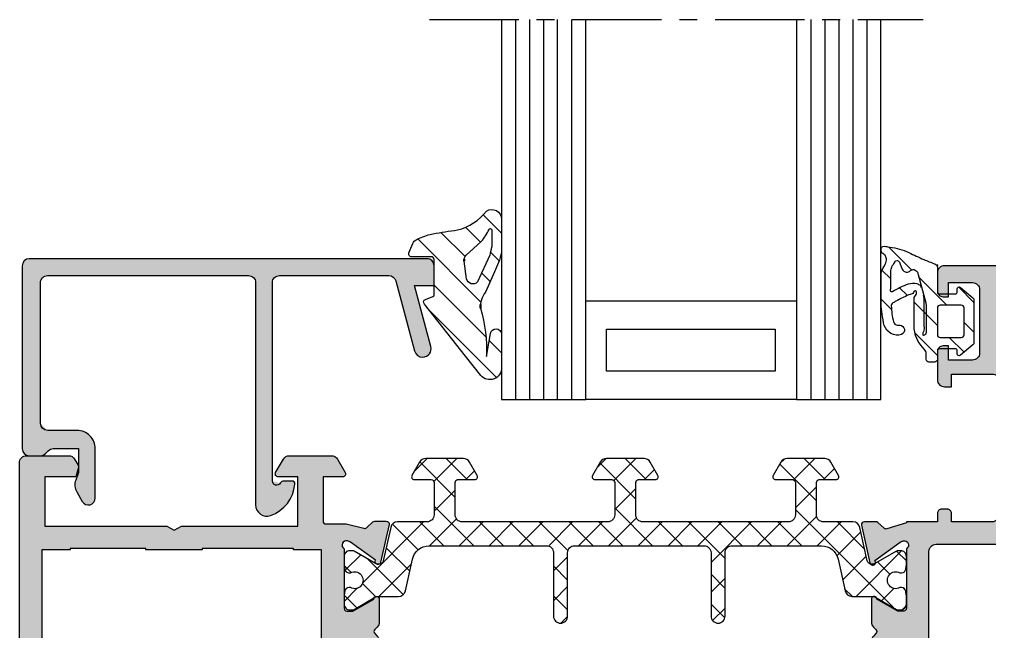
# Model space of a CAD drawing. Header units: millimetres. Extents: x -157 to 4988, y 4688 to 7765.
# Drawn here: x 1951.4 to 2020.4, y 4936.5 to 4980 of the extents above; entities that cross this region are included whole.
import ezdxf

# ---------------------------------------------------------------- set-up
doc = ezdxf.new("R2010")
doc.units = ezdxf.units.MM
doc.header["$LTSCALE"] = 0.2
doc.linetypes.add('CENTER', pattern=[50.8, 31.75, -6.35, 6.35, -6.35])
doc.layers.add('AM_VIS', color=7, linetype='Continuous', lineweight=50)
for name, color, linetype in [('REYNAERS', 7, 'Continuous'), ('RI-FILLING', 7, 'Continuous'), ('RI-GASKET', 7, 'Continuous'), ('RI-HATCH-I', 4, 'Continuous'), ('RI-HATCH-P', 7, 'Continuous'), ('RI-HATCH-PI', 4, 'Continuous'), ('RI-OTHERS', 7, 'CENTER'), ('RI-PROFILE', 7, 'Continuous')]:
    doc.layers.add(name, color=color, linetype=linetype)

# ---------------------------------------------------------------- blocks, each defined once
blk = doc.blocks.new('0809125v2')
at = {"layer": 'RI-HATCH-I'}
h = blk.add_hatch(dxfattribs=at)
h.set_pattern_fill('_USER', color=256, scale=1.5, angle=45, style=0, pattern_type=0)
h.set_pattern_definition([(45, (-188.5701, -265.9912), (-1.06066, 1.06066), [])])
edge = h.paths.add_edge_path(flags=0)
edge.add_arc((-3.267, -1.514), 6.993, 13.12763, 14.88324)
edge.add_arc((-1.254, -0.969), 4.908, 14.76697, 27.32736)
edge.add_arc((2.664, 1.052), 0.499, 27.69323, 47.72163)
edge.add_arc((2.662, 1.05), 0.501, 47.72163, 67.91622)
edge.add_line((2.851, 1.515), (2.175, 1.788))
edge.add_arc((2.101, 1.602), 0.2, 68.32784, 96.1665)
edge.add_arc((2.101, 1.601), 0.201, 96.13863, 123.84179)
edge.add_arc((2.099, 1.602), 0.199, 123.53355, 151.79439)
edge.add_arc((2.099, 1.602), 0.199, 151.82633, 180.02396)
edge.add_line((1.9, 1.602), (1.9, 1.14))
edge.add_line((1.9, 1.14), (1.903, 0.201))
edge.add_ellipse((1.703, 0.201), major_axis=(-0.2, 0), ratio=1, start_angle=134.9996, end_angle=179.99908, ccw=False)
edge.add_ellipse((1.703, 0.201), major_axis=(-0.2, 0), ratio=1, start_angle=90.00092, end_angle=135.0004, ccw=False)
edge.add_line((1.703, 0.001), (-0.794, 0.001))
edge.add_ellipse((-0.794, 0.151), major_axis=(0, 0.15), ratio=1, start_angle=110.99402, end_angle=180, ccw=False)
edge.add_line((-0.934, 0.097), (-1.136, 0.622))
edge.add_arc((-1.322, 0.551), 0.2, 20.99402, 134.18067)
edge.add_line((-1.462, 0.694), (-5.165, -2.233))
edge.add_line((-5.165, -2.233), (-6.535, -3.325))
edge.add_arc((-5.999, -3.965), 0.835, 129.98445, 271.57536)
edge.add_line((-5.976, -4.799), (-3.604, -4.799))
edge.add_arc((-3.615, -4.4), 0.4, 271.58318, 442.03388)
edge.add_line((-3.559, -4.004), (-5.184, -3.727))
edge.add_arc((-4.732, 6.604), 10.342, 267.49207, 286.75252)
edge.add_ellipse((-1.621, -4.877), major_axis=(-1.584, 0), ratio=1, start_angle=230.57354, end_angle=274.69195, ccw=False)
edge.add_line((-0.615, -3.654), (0.838, -4.296))
edge.add_arc((3.98, 2.079), 7.108, 243.76494, 255.41011)
edge.add_line((2.19, -4.799), (4.566, -4.799))
edge.add_arc((4.565, -4.099), 0.7, 270.01407, 393.27731)
edge.add_ellipse((7.451, -0.747), major_axis=(0, 3.756), ratio=1, start_angle=104.05137, end_angle=142.2209, ccw=False)
edge.add_arc((-60.458, -10.587), 64.883, 7.90903, 9.45682)
edge = h.paths.add_edge_path(flags=0)
edge.add_line((0.325, -2.312), (1.592, -2.134))
edge.add_ellipse((1.66, -2.632), major_axis=(-0.502, 0), ratio=1, start_angle=224.72012, end_angle=277.76879, ccw=False)
edge.add_line((2.016, -2.279), (2.986, -3.357))
edge.add_arc((5.172, -0.876), 3.307, 228.61377, 246.3421)
edge.add_ellipse((3.805, -3.997), major_axis=(0, 0.1), ratio=1, start_angle=180, end_angle=336.3421, ccw=False)
edge.add_line((3.805, -4.097), (2.639, -4.097))
edge.add_ellipse((3.454, 0.999), major_axis=(-5.16, 0), ratio=1, start_angle=73.68332, end_angle=80.91577, ccw=False)
edge.add_line((2.004, -3.954), (0.111, -3.081))
edge.add_ellipse((0.426, -2.755), major_axis=(-0.454, 0), ratio=1, start_angle=-77.04539, end_angle=45.92602, ccw=False)
at = {"layer": 'AM_VIS', "color": 251}
for p, q in [((1.728, -2.134), (1.592, -2.134)), ((-1.492, -3.298), (-1.751, -3.298))]:
    blk.add_line(p, q, dxfattribs=at)
at = {"layer": 'RI-GASKET'}
for points in [[(1.903, 0.201), (1.9, 1.14), (1.9, 1.602, -0.12366), (1.924, 1.696, -0.12394), (1.989, 1.768, -0.12147), (2.08, 1.801, -0.12207), (2.175, 1.788), (2.851, 1.515, -0.088344), (3, 1.421, -0.087614), (3.106, 1.284, -0.05486), (3.492, 0.282, -0.00766), (3.543, 0.074, -0.006754), (3.808, -1.659, 0.168103), (5.151, -3.715, -0.596494), (4.566, -4.799), (2.19, -4.799, -0.050855), (0.838, -4.296), (-0.615, -3.654, 0.194917), (-1.751, -3.298, -0.084238), (-5.184, -3.727), (-3.559, -4.004, -0.919956), (-3.604, -4.799), (-5.976, -4.799, -0.710603), (-6.535, -3.325), (-5.165, -2.233), (-1.462, 0.694, -0.538369), (-1.136, 0.622), (-0.934, 0.097, 0.310537), (-0.794, 0.001), (1.703, 0.001, 0.19891), (1.844, 0.059, 0.19891)], [(2.016, -2.279), (2.986, -3.357, 0.077509), (3.845, -3.905, -0.812259), (3.805, -4.097), (2.639, -4.097, -0.031568), (2.004, -3.954), (0.111, -3.081, -0.594769), (0.325, -2.312), (1.592, -2.134, -0.235693)]]:
    blk.add_lwpolyline(points, format="xyb", close=True, dxfattribs=at)
blk = doc.blocks.new('1808204v4')
at = {"layer": 'RI-HATCH-I'}
h = blk.add_hatch(dxfattribs=at)
h.set_pattern_fill('_USER', color=256, scale=1.5, angle=45, pattern_type=0)
h.set_pattern_definition([(45, (5e-12, -0.0402), (-1.06066, 1.06066), [])])
h.paths.add_polyline_path([(1.875, 4.601, -0.087704), (1.92, 4.452, 0.177793), (1.988, 4.333, 0.014426), (2.108, 4.248, -0.117211), (2.161, 4.197, -0.391209), (2.151, 4.093, -0.149412), (2.038, 4.065, -0.133911), (1.918, 4.089), (1.775, 4.182, 0.16407), (1.597, 4.24), (-0.295, 4.239, 0.207909), (-1.993, 3.497, -0.176327), (-2.315, 3.38), (-2.7, 3.38, 0.414214), (-2.9, 3.18), (-2.9, 2.78, 0.414214), (-2.7, 2.58), (-2.05, 2.58, -0.414214), (-1.95, 2.48), (-1.95, 1.28, -0.414214), (-2.05, 1.18), (-2.3, 1.18, 0.63707), (-2.415, 0.933), (-1.675, 0.051, 0.221695), (-1.521, -0.02), (1.521, -0.02, 0.221695), (1.675, 0.051), (2.415, 0.933, 0.63707), (2.3, 1.18), (2.05, 1.18, -0.414214), (1.95, 1.28), (1.95, 2.48, -0.414214), (2.05, 2.58), (3.85, 2.58, 0.251998), (4.082, 2.763, -0.009783), (4.395, 3.543, -0.012498), (4.884, 4.613, 0.087136), (5.262, 5.962, -0.039888), (5.327, 6.259, 0.155596), (5.324, 6.456, 0.255227), (5.167, 6.58), (5.001, 6.58, 0.220126), (4.818, 6.461, -0.059282), (4.735, 6.342, -0.194696), (4.523, 6.222, -0.119377), (4.164, 6.244, -0.054192), (3.944, 6.344, 0.022832), (3.656, 6.511, 0.086161), (3.525, 6.567, 0.034247), (3.239, 6.58), (1.197, 6.58, 0.016757), (0.519, 6.515, 0.028883), (-0.299, 6.359, 0.192219), (-0.862, 5.884, 0.222141), (-0.932, 5.13, 0.805421), (-0.277, 5.239), (-0.277, 5.404, -0.362875), (-0.039, 5.703, -0.049392), (1.087, 5.862, -0.098515), (1.19, 5.849, -0.196247), (1.317, 5.742, -0.002495), (1.428, 5.53, -0.035566)])
h.paths.add_polyline_path([(2.124, 5.749, -0.097728), (2.096, 5.817, -0.220538), (2.11, 5.883, -0.359626), (2.294, 5.906, 0.122514), (2.338, 5.893, -0.011046), (3.242, 5.902, -0.011443), (3.619, 5.885, -0.120776), (3.933, 5.79, -0.051025), (4.149, 5.641, 0.089507), (4.215, 5.603, -0.170147), (4.296, 5.543), (4.307, 5.526, -0.330052), (4.302, 5.368, -0.248624), (4.194, 5.282, 0.008797), (3.708, 5.094, 0.22449), (3.503, 4.793, 0.23209), (3.584, 4.51, -0.256002), (3.672, 4.244, -0.265239), (3.451, 3.98, -0.042169), (3.322, 3.951), (2.405, 3.706, 0.104695), (2.517, 3.767, 0.104289), (2.656, 4.03, 0.145726), (2.633, 4.649, 0.062608)], flags=16)
h.paths.add_polyline_path([(1.15, 2.38), (1.15, 0.88, -0.414214), (0.95, 0.68), (-0.95, 0.68, -0.414214), (-1.15, 0.88), (-1.15, 2.38, -0.414214), (-0.95, 2.58), (0.95, 2.58, -0.414214)], flags=16)
at = {"layer": 'RI-GASKET'}
for points in [[(-2.415, 0.933, -0.63707), (-2.3, 1.18), (-2.05, 1.18, 0.414214), (-1.95, 1.28), (-1.95, 2.48, 0.414214), (-2.05, 2.58), (-2.7, 2.58, -0.414214), (-2.9, 2.78), (-2.9, 3.18, -0.414214), (-2.7, 3.38), (-2.315, 3.38, 0.176327), (-1.993, 3.497, -0.207909), (-0.295, 4.239), (1.597, 4.24, -0.16407), (1.775, 4.182), (1.918, 4.089, 0.133911), (2.038, 4.065, 0.149412), (2.151, 4.093, 0.302776), (2.172, 4.176, 0.156156), (2.108, 4.248, -0.014426), (1.988, 4.333, -0.177793), (1.92, 4.452, 0.087704), (1.875, 4.601, 0.035566), (1.428, 5.53, 0.0025), (1.317, 5.742, 0.195686), (1.19, 5.849, 0.082311), (1.104, 5.862, 0.050141), (-0.039, 5.703, 0.349731), (-0.277, 5.418), (-0.277, 5.239, -0.805421), (-0.932, 5.13, -0.222141), (-0.862, 5.884, -0.192219), (-0.299, 6.359, -0.028883), (0.519, 6.515, -0.016757), (1.197, 6.58), (3.239, 6.58, -0.034247), (3.525, 6.567, -0.086161), (3.656, 6.511, -0.022832), (3.944, 6.344, 0.054192), (4.164, 6.244, 0.119377), (4.523, 6.222, 0.194696), (4.735, 6.342, 0.059282), (4.818, 6.461, -0.220126), (5.001, 6.58), (5.167, 6.58, -0.255227), (5.324, 6.456, -0.155596), (5.327, 6.259, 0.039888), (5.262, 5.962, -0.087136), (4.884, 4.613, 0.012498), (4.395, 3.543, 0.009783), (4.082, 2.763, -0.251998), (3.85, 2.58), (2.05, 2.58, 0.414214), (1.95, 2.48), (1.95, 1.28, 0.414214), (2.05, 1.18), (2.3, 1.18, -0.63707), (2.415, 0.933), (1.675, 0.051, -0.221695), (1.521, -0.02), (-1.521, -0.02, -0.221695), (-1.675, 0.051)], [(0.95, 2.58), (-0.95, 2.58, 0.414214), (-1.15, 2.38), (-1.15, 0.88, 0.414214), (-0.95, 0.68), (0.95, 0.68, 0.414214), (1.15, 0.88), (1.15, 2.38, 0.414214)]]:
    blk.add_lwpolyline(points, format="xyb", close=True, dxfattribs=at)
blk.add_lwpolyline([(2.378, 3.699, 0.127497), (2.517, 3.767, 0.104289), (2.656, 4.03, 0.145726), (2.633, 4.649, 0.06315), (2.119, 5.758, -0.098233), (2.095, 5.827, -0.185097), (2.11, 5.883, -0.353394), (2.291, 5.908, 0.131219), (2.338, 5.893, -0.011046), (3.242, 5.902, -0.011443), (3.619, 5.885, -0.120776), (3.933, 5.79, -0.051025), (4.149, 5.641, 0.099426), (4.223, 5.6, -0.155917), (4.296, 5.543), (4.307, 5.526, -0.330052), (4.302, 5.368, -0.248624), (4.194, 5.282, 0.008797), (3.708, 5.094, 0.22449), (3.503, 4.793, 0.253728), (3.603, 4.49, -0.231161), (3.672, 4.244, -0.265239), (3.451, 3.98, -0.042169), (3.322, 3.951), (1.316, 3.414, -0.065543), (1.057, 3.38), (-0.805, 3.38, -0.363579), (-1.001, 3.561, -0.418693), (-0.958, 3.604, -0.075244), (-0.801, 3.587, -0.052208), (-0.718, 3.552, 0.123461), (-0.528, 3.501, 0.059734), (-0.357, 3.517, -0.062315), (-0.236, 3.53), (1.578, 3.527, 0.074218), (1.868, 3.562)], format="xyb", dxfattribs=at)
blk.add_point((3.996, 2.58), dxfattribs=at)
blk = doc.blocks.new('0000773R')
at = {"layer": 'RI-HATCH-PI'}
h = blk.add_hatch(dxfattribs=at)
h.set_pattern_fill('_U', color=256, scale=1.5, angle=225, style=0, double=1, pattern_type=0)
h.set_pattern_definition([(225, (101.2278, 346.5722), (1.06066, -1.06066), []), (315, (101.2278, 346.5722), (1.06066, 1.06066), [])])
edge = h.paths.add_edge_path()
edge.add_line((4.549, 16.397), (4.549, 20))
edge.add_line((4.549, 20), (4.549, 25.6))
edge.add_arc((4.049, 25.6), 0.5, 359.99991, 449.99991)
edge.add_line((4.049, 26.1), (-0.451, 26.1))
edge.add_arc((-0.451, 26.6), 0.5, 179.99991, 269.99991, ccw=False)
edge.add_arc((-0.451, 26.6), 0.5, 89.99991, 179.99991, ccw=False)
edge.add_line((-0.451, 27.1), (4.049, 27.1))
edge.add_arc((4.05, 27.6), 0.5, 269.99848, 359.99849)
edge.add_line((4.55, 27.6), (4.55, 33.966))
edge.add_arc((3.35, 33.966), 1.2, 359.99849, 437.50009)
edge.add_line((3.609, 35.137), (1.342, 35.64))
edge.add_arc((1.451, 36.128), 0.5, 180.02212, 257.50009, ccw=False)
edge.add_line((0.951, 36.128), (0.95, 37.614))
edge.add_arc((0.65, 37.614), 0.3, 0.00009, 30.00009)
edge.add_line((0.91, 37.764), (0.027, 39.294))
edge.add_arc((0.2, 39.394), 0.2, 180.00009, 210.00009, ccw=False)
edge.add_line((0, 39.394), (0, 39.6))
edge.add_arc((0.4, 39.6), 0.4, 90.00009, 180.00009, ccw=False)
edge.add_line((0.4, 40), (0.982, 40))
edge.add_arc((0.982, 39.8), 0.2, 79.77791, 90.00009, ccw=False)
edge.add_arc((2.1, 46), 6.1, 259.77791, 262.59369)
edge.add_arc((1.275, 39.654), 0.3, 0.00009, 82.59369, ccw=False)
edge.add_line((1.575, 39.654), (1.575, 39.541))
edge.add_arc((2.1, 39.25), 0.6, 151.04506, 388.95511)
edge.add_line((2.625, 39.541), (2.625, 39.654))
edge.add_arc((2.925, 39.654), 0.3, 97.40648, 180.00009, ccw=False)
edge.add_arc((2.1, 46), 6.1, 277.40648, 280.22227)
edge.add_arc((3.218, 39.8), 0.2, 90.00009, 100.22227, ccw=False)
edge.add_line((3.218, 40), (3.8, 40))
edge.add_arc((3.8, 39.6), 0.4, 0.00009, 90.00009, ccw=False)
edge.add_line((4.2, 39.6), (4.2, 39.394))
edge.add_arc((4, 39.394), 0.2, -29.99991, 0.00009, ccw=False)
edge.add_line((4.173, 39.294), (3.29, 37.764))
edge.add_arc((3.55, 37.614), 0.3, 150.00009, 180.00009)
edge.add_line((3.25, 37.614), (3.25, 37.506))
edge.add_arc((3.55, 37.506), 0.3, 180.1146, 257.50009)
edge.add_line((3.485, 37.213), (5.859, 36.687))
edge.add_arc((5.75, 36.199), 0.5, 0.00009, 77.50009, ccw=False)
edge.add_line((6.25, 36.199), (6.249, 34.101))
edge.add_arc((6.749, 34.101), 0.5, 179.97393, 269.97393)
edge.add_line((6.749, 33.601), (9.049, 33.6))
edge.add_arc((9.049, 33.8), 0.2, 270.00009, 360.00009)
edge.add_line((9.249, 33.8), (9.249, 35))
edge.add_arc((9.449, 35), 0.2, 60.00009, 180.00009, ccw=False)
edge.add_line((9.549, 35.173), (10.499, 34.625))
edge.add_arc((10.249, 34.192), 0.5, 0.00009, 60.00009, ccw=False)
edge.add_line((10.749, 34.192), (10.749, 31.508))
edge.add_arc((10.249, 31.508), 0.5, -59.99991, 0.00009, ccw=False)
edge.add_line((10.499, 31.075), (9.549, 30.527))
edge.add_arc((9.449, 30.7), 0.2, 180.00009, 300.00009, ccw=False)
edge.add_line((9.249, 30.7), (9.249, 31.9))
edge.add_arc((9.049, 31.9), 0.2, 0.00009, 90.00009)
edge.add_line((9.049, 32.1), (6.749, 32.1))
edge.add_arc((6.749, 31.6), 0.5, 90.00009, 180.00009)
edge.add_line((6.249, 31.6), (6.249, 21.25))
edge.add_arc((6.749, 21.25), 0.5, 180.00009, 270.00009)
edge.add_line((6.749, 20.75), (9.049, 20.75))
edge.add_arc((9.049, 20.95), 0.2, 270.00009, 360.00009)
edge.add_line((9.249, 20.95), (9.249, 22.15))
edge.add_arc((9.449, 22.15), 0.2, 60.00009, 180.00009, ccw=False)
edge.add_line((9.549, 22.323), (10.499, 21.775))
edge.add_arc((10.249, 21.342), 0.5, 0.00009, 60.00009, ccw=False)
edge.add_line((10.749, 21.342), (10.749, 20))
edge.add_line((10.749, 20), (10.749, 18.658))
edge.add_arc((10.249, 18.658), 0.5, 299.99991, 359.99991, ccw=False)
edge.add_line((10.499, 18.225), (9.549, 17.677))
edge.add_arc((9.449, 17.85), 0.2, 179.99991, 299.99991, ccw=False)
edge.add_line((9.249, 17.85), (9.249, 19.05))
edge.add_arc((9.049, 19.05), 0.2, 359.99991, 449.99991)
edge.add_line((9.049, 19.25), (6.749, 19.25))
edge.add_arc((6.749, 18.75), 0.5, 89.99991, 179.99991)
edge.add_line((6.249, 18.75), (6.249, 8.4))
edge.add_arc((6.749, 8.4), 0.5, 179.99991, 269.99991)
edge.add_line((6.749, 7.9), (9.049, 7.9))
edge.add_arc((9.049, 8.1), 0.2, 269.99991, 359.99991)
edge.add_line((9.249, 8.1), (9.249, 9.3))
edge.add_arc((9.449, 9.3), 0.2, 59.99991, 179.99991, ccw=False)
edge.add_line((9.549, 9.473), (10.499, 8.925))
edge.add_arc((10.249, 8.492), 0.5, -0.00009, 59.99991, ccw=False)
edge.add_line((10.749, 8.492), (10.749, 5.808))
edge.add_arc((10.249, 5.808), 0.5, 299.99991, 359.99991, ccw=False)
edge.add_line((10.499, 5.375), (9.549, 4.827))
edge.add_arc((9.449, 5), 0.2, 179.99991, 299.99991, ccw=False)
edge.add_line((9.249, 5), (9.249, 6.2))
edge.add_arc((9.049, 6.2), 0.2, 359.99991, 449.99991)
edge.add_line((9.049, 6.4), (6.75, 6.4))
edge.add_arc((6.75, 5.9), 0.5, 89.99993, 179.99993)
edge.add_line((6.25, 5.9), (6.25, 3.801))
edge.add_arc((5.75, 3.801), 0.5, 282.49991, 359.99991, ccw=False)
edge.add_line((5.859, 3.313), (3.485, 2.787))
edge.add_arc((3.55, 2.494), 0.3, 102.49991, 179.8854)
edge.add_line((3.25, 2.495), (3.25, 2.386))
edge.add_arc((3.55, 2.386), 0.3, 179.99991, 209.99991)
edge.add_line((3.29, 2.236), (4.173, 0.706))
edge.add_arc((4, 0.606), 0.2, -0.00009, 29.99991, ccw=False)
edge.add_line((4.2, 0.606), (4.2, 0.4))
edge.add_arc((3.8, 0.4), 0.4, 269.99991, 359.99991, ccw=False)
edge.add_line((3.8, 0), (3.218, 0))
edge.add_arc((3.218, 0.2), 0.2, 259.77773, 269.99991, ccw=False)
edge.add_arc((2.1, -6), 6.1, 79.77773, 82.59352)
edge.add_arc((2.925, 0.347), 0.3, 179.99991, 262.59352, ccw=False)
edge.add_line((2.625, 0.347), (2.625, 0.46))
edge.add_arc((2.1, 0.75), 0.6, 331.04489, 568.95494)
edge.add_line((1.575, 0.46), (1.575, 0.347))
edge.add_arc((1.275, 0.347), 0.3, 277.40631, 359.99991, ccw=False)
edge.add_arc((2.1, -6), 6.1, 97.40631, 100.22209)
edge.add_arc((0.982, 0.2), 0.2, 269.99991, 280.22209, ccw=False)
edge.add_line((0.982, 0), (0.4, 0))
edge.add_arc((0.4, 0.4), 0.4, 179.99991, 269.99991, ccw=False)
edge.add_line((0, 0.4), (0, 0.606))
edge.add_arc((0.2, 0.606), 0.2, 149.99991, 179.99991, ccw=False)
edge.add_line((0.027, 0.706), (0.91, 2.236))
edge.add_arc((0.65, 2.386), 0.3, 329.99991, 359.99991)
edge.add_line((0.95, 2.386), (0.95, 3.872))
edge.add_arc((1.45, 3.872), 0.5, 102.49991, 179.98197, ccw=False)
edge.add_line((1.342, 4.36), (3.609, 4.863))
edge.add_arc((3.35, 6.035), 1.2, 282.49991, 360.00097)
edge.add_line((4.55, 6.035), (4.549, 14.397))
edge.add_arc((4.049, 14.397), 0.5, 0.00097, 90.00097)
edge.add_line((4.049, 14.897), (-0.451, 14.897))
edge.add_arc((-0.451, 15.397), 0.5, 179.99991, 269.99991, ccw=False)
edge.add_arc((-0.451, 15.397), 0.5, 89.99991, 179.99991, ccw=False)
edge.add_line((-0.451, 15.897), (4.049, 15.897))
edge.add_arc((4.049, 16.397), 0.5, 269.99991, 359.99991)
at = {"layer": 'RI-PROFILE', "transparency": 33554687}
blk.add_lwpolyline([(4.549, 16.397), (4.549, 20), (4.549, 25.6, 0.414214), (4.049, 26.1), (-0.451, 26.1, -0.414214), (-0.951, 26.6, -0.414214), (-0.451, 27.1), (4.049, 27.1, 0.414214), (4.55, 27.6), (4.55, 33.966, 0.351673), (3.609, 35.137), (1.342, 35.64, -0.351557), (0.951, 36.128), (0.95, 37.614, 0.131652), (0.91, 37.764), (0.027, 39.294, -0.131652), (0, 39.394), (0, 39.6, -0.414214), (0.4, 40), (0.982, 40, -0.044632), (1.017, 39.997, 0.012287), (1.314, 39.951, -0.37684), (1.575, 39.654), (1.575, 39.541, 1.69614), (2.625, 39.541), (2.625, 39.654, -0.37684), (2.886, 39.951, 0.012287), (3.183, 39.997, -0.044632), (3.218, 40), (3.8, 40, -0.414214), (4.2, 39.6), (4.2, 39.394, -0.131652), (4.173, 39.294), (3.29, 37.764, 0.131652), (3.25, 37.614), (3.25, 37.506, 0.351104), (3.485, 37.213), (5.859, 36.687, -0.351665), (6.25, 36.199), (6.249, 34.101, 0.414214), (6.749, 33.601), (9.049, 33.6, 0.414214), (9.249, 33.8), (9.249, 35, -0.57735), (9.549, 35.173), (10.499, 34.625, -0.267949), (10.749, 34.192), (10.749, 31.508, -0.267949), (10.499, 31.075), (9.549, 30.527, -0.57735), (9.249, 30.7), (9.249, 31.9, 0.414214), (9.049, 32.1), (6.749, 32.1, 0.414214), (6.249, 31.6), (6.249, 21.25, 0.414214), (6.749, 20.75), (9.049, 20.75, 0.414214), (9.249, 20.95), (9.249, 22.15, -0.57735), (9.549, 22.323), (10.499, 21.775, -0.267949), (10.749, 21.342), (10.749, 20), (10.749, 18.658, -0.267949), (10.499, 18.225), (9.549, 17.677, -0.57735), (9.249, 17.85), (9.249, 19.05, 0.414214), (9.049, 19.25), (6.749, 19.25, 0.414214), (6.249, 18.75), (6.249, 8.4, 0.414214), (6.749, 7.9), (9.049, 7.9, 0.414214), (9.249, 8.1), (9.249, 9.3, -0.57735), (9.549, 9.473), (10.499, 8.925, -0.267949), (10.749, 8.492), (10.749, 5.808, -0.267949), (10.499, 5.375), (9.549, 4.827, -0.57735), (9.249, 5), (9.249, 6.2, 0.414214), (9.049, 6.4), (6.75, 6.4, 0.414214), (6.25, 5.9), (6.25, 3.801, -0.351665), (5.859, 3.313), (3.485, 2.787, 0.351104), (3.25, 2.495), (3.25, 2.386, 0.131652), (3.29, 2.236), (4.173, 0.706, -0.131652), (4.2, 0.606), (4.2, 0.4, -0.414214), (3.8, 0), (3.218, 0, -0.044632), (3.183, 0.003, 0.012287), (2.886, 0.049, -0.37684), (2.625, 0.347), (2.625, 0.46, 1.69614), (1.575, 0.46), (1.575, 0.347, -0.37684), (1.314, 0.049, 0.012287), (1.017, 0.003, -0.044632), (0.982, 0), (0.4, 0, -0.414214), (0, 0.4), (0, 0.606, -0.131652), (0.027, 0.706), (0.91, 2.236, 0.131652), (0.95, 2.386), (0.95, 3.872, -0.351577), (1.342, 4.36), (3.609, 4.863, 0.35167), (4.55, 6.035), (4.549, 14.397, 0.414214), (4.049, 14.897), (-0.451, 14.897, -0.414214), (-0.951, 15.397, -0.414214), (-0.451, 15.897), (4.049, 15.897, 0.414214)], format="xyb", close=True, dxfattribs=at)
blk = doc.blocks.new('4I30136')
at = {"layer": 'RI-PROFILE'}
blk.add_lwpolyline([(1.773, -2.354), (1.592, -2.173, 0.414214), (1.309, -2.173), (1.128, -2.354, -0.198912), (0.775, -2.5), (-0.85, -2.5, -1), (-0.85, -2.1), (-0.027, -0.674, 0.131652), (0, -0.574), (0, -0.2, 0.414214), (-0.2, 0), (-4.44, 0, 0.892534), (-4.987, -0.238), (-4.938, -0.397, 0.083094), (-4.909, -0.456), (-3.619, -2.231, -1.178332), (-3.472, -2.597), (-6.151, -3.191, -0.479656), (-6.395, -2.996), (-6.395, -2.172, -0.185256), (-6.343, -2.038), (-5.932, -1.581, 0.263193), (-5.89, -1.389), (-6.2, -0.15), (-6.2, 1.3, 0.414214), (-6.4, 1.5), (-9.55, 1.5), (-9.55, 0.1, -0.57735), (-9.85, -0.074), (-10.8, 0.475, -0.267949), (-11.05, 0.908), (-11.05, 3.891, -0.267949), (-10.8, 4.324), (-9.85, 4.873, -0.57735), (-9.55, 4.7), (-9.55, 3.3), (-6.05, 3.3), (-6.05, 11.58), (-5.75, 12.1), (-6.05, 12.619), (-6.05, 21.3), (-9.55, 21.3), (-9.55, 19.086), (-10.219, 18.906, -0.198912), (-10.371, 18.926), (-10.8, 19.174, -0.267949), (-11.05, 19.607), (-11.05, 22.6, -0.414214), (-10.55, 23.1), (13.45, 23.1, -0.414214), (13.95, 22.6), (13.95, 19.607, -0.267949), (13.7, 19.174), (13.272, 18.926, -0.198912), (13.12, 18.906), (12.45, 19.086), (12.45, 21.3), (8.95, 21.3), (8.95, 12.619), (8.65, 12.1), (8.95, 11.58), (8.95, 3.3), (12.45, 3.3), (12.45, 4.7, -0.57735), (12.75, 4.873), (13.7, 4.324, -0.267949), (13.95, 3.891), (13.95, 0.908, -0.267949), (13.7, 0.475), (12.75, -0.074, -0.57735), (12.45, 0.1), (12.45, 1.5), (9.301, 1.5, 0.414214), (9.101, 1.3), (9.101, -0.15), (8.791, -1.389, 0.263193), (8.833, -1.581), (9.244, -2.038, -0.185256), (9.296, -2.172), (9.296, -2.996, -0.479656), (9.052, -3.191), (6.373, -2.597, -1.178332), (6.52, -2.231), (7.81, -0.456, 0.083094), (7.839, -0.397), (7.888, -0.238, 0.892534), (7.341, 0), (3.101, 0, 0.414214), (2.901, -0.2), (2.901, -0.574, 0.131652), (2.928, -0.674), (3.751, -2.1, -1), (3.751, -2.5), (2.126, -2.5, -0.198912)], format="xyb", close=True, dxfattribs=at)
blk.add_lwpolyline([(-4.45, 10.1), (-4.45, 3.6), (-4.35, 3.6), (-4.35, 1.6), (7.25, 1.6), (7.25, 3.6), (7.35, 3.6), (7.35, 10.1), (7.25, 10.1), (7.25, 14.1), (7.35, 14.1), (7.35, 19.5), (7.25, 19.5), (7.25, 21.5), (-4.35, 21.5), (-4.35, 19.5), (-4.45, 19.5), (-4.45, 14.1), (-4.35, 14.1), (-4.35, 10.1)], close=True, dxfattribs=at)
blk = doc.blocks.new('4E30236')
at = {"layer": 'RI-PROFILE'}
for points in [[(28.437, 36.138, -0.892534), (27.891, 35.9), (23.651, 35.9, -0.414214), (23.45, 36.1), (23.45, 36.473, -0.131652), (23.477, 36.573), (24.301, 38, 1.000004), (24.301, 38.4), (22.676, 38.4, 0.198912), (22.322, 38.253), (22.141, 38.073, -0.414213), (21.859, 38.073), (21.678, 38.253, 0.198912), (21.324, 38.4), (19.699, 38.4, 1), (19.699, 38), (20.523, 36.573, -0.131652), (20.55, 36.473), (20.55, 36.1, -0.414214), (20.35, 35.9), (16.109, 35.9, -0.892534), (15.563, 36.138), (15.611, 36.297, -0.083094), (15.641, 36.356), (16.93, 38.131, 1.178332), (17.077, 38.497), (14.398, 39.091, 0.479656), (14.155, 38.896), (14.155, 38.072, 0.185256), (14.206, 37.938), (14.617, 37.481, -0.247811), (14.663, 37.3), (14.341, 35.979, -0.676473), (13.79, 35.9), (10, 35.9, 0.414214), (9.5, 35.4), (9.5, 32.9, 0.414214), (10, 32.4), (10.6, 32.4, 0.414214), (11.1, 32.9), (11.1, 33.8, -0.414214), (11.6, 34.3), (14.1, 34.3, -0.414214), (14.6, 33.8), (14.6, 12.5, -0.414214), (14.1, 12), (7.9, 12), (6.1, 12, 0.414214), (5.7, 11.6), (5.7, 11.2), (6.7, 11.2), (6.7, 9.5, -0.414214), (6.2, 9), (1.7, 9, -0.414214), (1.2, 9.5), (1.2, 11.2), (2.2, 11.2), (2.2, 11.6, 0.414214), (1.8, 12), (0.5, 12, 0.414214), (0, 11.5), (0, 0.5, 0.414214), (0.5, 0), (30.777, 0, 0.295071), (31.233, 0.295), (41.369, 22.805, -0.295071), (41.825, 23.1), (47.5, 23.1, 0.414214), (48, 23.6), (48, 33.2, 0.414214), (47.5, 33.7), (46.2, 33.7, 0.414214), (45.8, 33.3), (45.8, 32.9), (46.8, 32.9), (46.8, 31.2, -0.414214), (46.3, 30.7), (41.8, 30.7, -0.414214), (41.3, 31.2), (41.3, 32.9), (42.3, 32.9), (42.3, 33.3, 0.414214), (41.9, 33.7), (39.9, 33.7, 0.414214), (39.4, 33.2), (39.4, 32.7), (40.3, 32.7), (40.3, 29.8, -0.414214), (39.8, 29.3), (30.3, 29.3, -0.414214), (29.8, 29.8), (29.8, 32.7), (30.4, 32.7, 0.414214), (30.7, 33), (30.7, 33.4, 0.414214), (30.4, 33.7), (29.8, 33.7), (29.8, 35.9), (29.72, 35.9), (29.296, 37.289, -0.263193), (29.338, 37.481), (29.749, 37.938, 0.185256), (29.8, 38.072), (29.8, 38.896, 0.479656), (29.557, 39.091), (26.878, 38.497, 1.292773), (27.054, 38.152), (28.359, 36.356, -0.083094), (28.389, 36.297)], [(27.8, 29.1), (27.8, 27.9, 0.414214), (28, 27.7), (40.3, 27.7, 0.414214), (41.3, 28.7), (41.3, 28.8, -0.414214), (41.8, 29.3), (46.4, 29.3), (46.4, 25.2, -0.414214), (45.9, 24.7), (40.79, 24.7, 0.295071), (40.334, 24.405), (30.929, 3.518, -0.808046), (29.4, 3.847), (29.4, 5.2, 0.414214), (28.4, 6.2), (27.8, 6.2), (27.8, 1.6), (16.2, 1.6), (16.2, 34.3), (27.7, 34.3, -0.414214), (28.2, 33.8), (28.2, 29.3), (28, 29.3, 0.414214)], [(8.3, 9.1, -0.414214), (6.8, 7.6), (2.1, 7.6, 0.414214), (1.6, 7.1), (1.6, 2.1, 0.414214), (2.1, 1.6), (14.1, 1.6, 0.414214), (14.6, 2.1), (14.6, 9.9, 0.414214), (14.1, 10.4), (8.3, 10.4)]]:
    blk.add_lwpolyline(points, format="xyb", close=True, dxfattribs=at)
blk = doc.blocks.new('4030236B')
for name, p in [('4I30136', (20.55, 75.9)), ('4E30236', (0, 0))]:
    blk.add_blockref(name, p)
at = {"xscale": -1, "rotation": 180}
blk.add_blockref('0000773R', (23.548, 75.904), dxfattribs=at)
blk = doc.blocks.new('4030236 NL')
at = {"layer": 'REYNAERS'}
h = blk.add_hatch(color=256, dxfattribs=at)
h.dxf.hatch_style = 1
edge = h.paths.add_edge_path()
edge.add_arc((18.65, 36.049), 0.3, -150, 17, ccw=False)
edge.add_line((18.391, 35.899), (14.151, 35.899))
edge.add_arc((14.151, 36.099), 0.2, 180, 270, ccw=False)
edge.add_line((13.95, 36.099), (13.95, 36.473))
edge.add_arc((14.15, 36.473), 0.2, 150, 180, ccw=False)
edge.add_line((13.977, 36.573), (14.801, 37.999))
edge.add_arc((14.801, 38.199), 0.2, 269.99951, 450)
edge.add_line((14.801, 38.399), (13.176, 38.399))
edge.add_arc((13.176, 37.899), 0.5, 90, 134.99998)
edge.add_line((12.822, 38.253), (12.641, 38.072))
edge.add_arc((12.5, 38.213), 0.2, 225, 314.99998, ccw=False)
edge.add_line((12.359, 38.072), (12.178, 38.253))
edge.add_arc((11.824, 37.899), 0.5, 45, 90)
edge.add_line((11.824, 38.399), (10.199, 38.399))
edge.add_arc((10.199, 38.199), 0.2, 90, 270)
edge.add_line((10.199, 37.999), (11.023, 36.573))
edge.add_arc((10.849, 36.473), 0.2, 0, 30, ccw=False)
edge.add_line((11.049, 36.473), (11.049, 36.099))
edge.add_arc((10.849, 36.099), 0.2, -90, 0, ccw=False)
edge.add_line((10.849, 35.899), (6.609, 35.899))
edge.add_arc((6.349, 36.049), 0.3, 163, 330, ccw=False)
edge.add_line((6.063, 36.137), (6.111, 36.296))
edge.add_arc((6.303, 36.238), 0.2, 144, 163, ccw=False)
edge.add_line((6.141, 36.355), (7.43, 38.13))
edge.add_arc((7.534, 38.301), 0.2, 238.77942, 437.5)
edge.add_line((7.577, 38.496), (4.898, 39.09))
edge.add_arc((4.855, 38.895), 0.2, 77.5, 180)
edge.add_line((4.655, 38.895), (4.655, 38.071))
edge.add_arc((4.855, 38.071), 0.2, 180, 221.98169)
edge.add_line((4.706, 37.937), (5.117, 37.48))
edge.add_arc((4.968, 37.346), 0.2, -13.69081, 41.98169, ccw=False)
edge.add_line((5.163, 37.299), (4.841, 35.978))
edge.add_arc((4.549, 36.049), 0.3, 210, 346.30919, ccw=False)
edge.add_line((4.29, 35.899), (0.5, 35.899))
edge.add_arc((0.5, 35.399), 0.5, 90, 180)
edge.add_line((0, 35.399), (0, 32.899))
edge.add_arc((0.5, 32.899), 0.5, 180, 270)
edge.add_line((0.5, 32.399), (1.1, 32.399))
edge.add_arc((1.1, 32.899), 0.5, 270, 360)
edge.add_line((1.6, 32.899), (1.6, 33.799))
edge.add_arc((2.1, 33.799), 0.5, 90, 180, ccw=False)
edge.add_line((2.1, 34.299), (4.6, 34.299))
edge.add_arc((4.6, 33.799), 0.5, 0, 90, ccw=False)
edge.add_line((5.1, 33.799), (5.1, 12.499))
edge.add_arc((4.6, 12.499), 0.5, -90, 0, ccw=False)
edge.add_line((4.6, 11.999), (-1.6, 11.999))
edge.add_line((-1.6, 11.999), (-3.4, 11.999))
edge.add_arc((-3.4, 11.599), 0.4, 90, 180)
edge.add_line((-3.8, 11.599), (-3.8, 11.199))
edge.add_line((-3.8, 11.199), (-2.8, 11.199))
edge.add_line((-2.8, 11.199), (-2.8, 9.499))
edge.add_arc((-3.3, 9.499), 0.5, 270, 360, ccw=False)
edge.add_line((-3.3, 8.999), (-7.8, 8.999))
edge.add_arc((-7.8, 9.499), 0.5, 180, 270, ccw=False)
edge.add_line((-8.3, 9.499), (-8.3, 11.199))
edge.add_line((-8.3, 11.199), (-7.3, 11.199))
edge.add_line((-7.3, 11.199), (-7.3, 11.599))
edge.add_arc((-7.7, 11.599), 0.4, 0, 90)
edge.add_line((-7.7, 11.999), (-9, 11.999))
edge.add_arc((-9, 11.499), 0.5, 90, 180)
edge.add_line((-9.5, 11.499), (-9.5, 0.499))
edge.add_arc((-9, 0.499), 0.5, 180, 270)
edge.add_line((-9, -0.001), (21.277, -0.001))
edge.add_arc((21.277, 0.499), 0.5, 270, 335.75926)
edge.add_line((21.733, 0.294), (31.869, 22.805))
edge.add_arc((32.325, 22.599), 0.5, 90, 155.75926, ccw=False)
edge.add_line((32.325, 23.099), (38, 23.099))
edge.add_arc((38, 23.599), 0.5, 270, 360)
edge.add_line((38.5, 23.599), (38.5, 33.199))
edge.add_arc((38, 33.199), 0.5, 0, 90)
edge.add_line((38, 33.699), (36.7, 33.699))
edge.add_arc((36.7, 33.299), 0.4, 90, 180)
edge.add_line((36.3, 33.299), (36.3, 32.899))
edge.add_line((36.3, 32.899), (37.3, 32.899))
edge.add_line((37.3, 32.899), (37.3, 31.199))
edge.add_arc((36.8, 31.199), 0.5, -90, 0, ccw=False)
edge.add_line((36.8, 30.699), (32.3, 30.699))
edge.add_arc((32.3, 31.199), 0.5, 180, 270, ccw=False)
edge.add_line((31.8, 31.199), (31.8, 32.899))
edge.add_line((31.8, 32.899), (32.8, 32.899))
edge.add_line((32.8, 32.899), (32.8, 33.299))
edge.add_arc((32.4, 33.299), 0.4, 0, 90)
edge.add_line((32.4, 33.699), (30.4, 33.699))
edge.add_arc((30.4, 33.199), 0.5, 90, 180)
edge.add_line((29.9, 33.199), (29.9, 32.699))
edge.add_line((29.9, 32.699), (30.8, 32.699))
edge.add_line((30.8, 32.699), (30.8, 29.799))
edge.add_arc((30.3, 29.799), 0.5, -90, 0, ccw=False)
edge.add_line((30.3, 29.299), (20.8, 29.299))
edge.add_arc((20.8, 29.799), 0.5, 180, 270, ccw=False)
edge.add_line((20.3, 29.799), (20.3, 32.699))
edge.add_line((20.3, 32.699), (20.9, 32.699))
edge.add_arc((20.9, 32.999), 0.3, 270, 360)
edge.add_line((21.2, 32.999), (21.2, 33.399))
edge.add_arc((20.9, 33.399), 0.3, 0, 90)
edge.add_line((20.9, 33.699), (20.3, 33.699))
edge.add_line((20.3, 33.699), (20.3, 35.899))
edge.add_line((20.3, 35.899), (20.22, 35.899))
edge.add_line((20.22, 35.899), (19.796, 37.288))
edge.add_arc((19.987, 37.346), 0.2, 138.01831, 197, ccw=False)
edge.add_line((19.838, 37.48), (20.249, 37.937))
edge.add_arc((20.1, 38.071), 0.2, 318.01831, 360)
edge.add_line((20.3, 38.071), (20.3, 38.895))
edge.add_arc((20.1, 38.895), 0.2, 0, 102.5)
edge.add_line((20.057, 39.09), (17.378, 38.496))
edge.add_arc((17.421, 38.301), 0.2, 102.5, 311.60775)
edge.add_line((17.554, 38.152), (18.859, 36.355))
edge.add_arc((18.697, 36.238), 0.2, 17, 36, ccw=False)
edge.add_line((18.889, 36.296), (18.937, 36.137))
edge = h.paths.add_edge_path(flags=16)
edge.add_line((18.3, 29.099), (18.3, 27.899))
edge.add_arc((18.5, 27.899), 0.2, 180, 270)
edge.add_line((18.5, 27.699), (30.8, 27.699))
edge.add_arc((30.8, 28.699), 1, 270, 360)
edge.add_line((31.8, 28.699), (31.8, 28.799))
edge.add_arc((32.3, 28.799), 0.5, 90, 180, ccw=False)
edge.add_line((32.3, 29.299), (36.9, 29.299))
edge.add_line((36.9, 29.299), (36.9, 25.199))
edge.add_arc((36.4, 25.199), 0.5, -90, 0, ccw=False)
edge.add_line((36.4, 24.699), (31.29, 24.699))
edge.add_arc((31.29, 24.199), 0.5, 90, 155.75926)
edge.add_line((30.834, 24.405), (21.429, 3.518))
edge.add_arc((20.7, 3.846), 0.8, 180, 335.75926, ccw=False)
edge.add_line((19.9, 3.846), (19.9, 5.199))
edge.add_arc((18.9, 5.199), 1, 0, 90)
edge.add_line((18.9, 6.199), (18.3, 6.199))
edge.add_line((18.3, 6.199), (18.3, 1.599))
edge.add_line((18.3, 1.599), (6.7, 1.599))
edge.add_line((6.7, 1.599), (6.7, 34.299))
edge.add_line((6.7, 34.299), (18.2, 34.299))
edge.add_arc((18.2, 33.799), 0.5, 0, 90, ccw=False)
edge.add_line((18.7, 33.799), (18.7, 29.299))
edge.add_line((18.7, 29.299), (18.5, 29.299))
edge.add_arc((18.5, 29.099), 0.2, 90, 180)
edge = h.paths.add_edge_path(flags=16)
edge.add_arc((-2.7, 9.099), 1.5, 270, 360, ccw=False)
edge.add_line((-2.7, 7.599), (-7.4, 7.599))
edge.add_arc((-7.4, 7.099), 0.5, 90, 180)
edge.add_line((-7.9, 7.099), (-7.9, 2.099))
edge.add_arc((-7.4, 2.099), 0.5, 180, 270)
edge.add_line((-7.4, 1.599), (4.6, 1.599))
edge.add_arc((4.6, 2.099), 0.5, 270, 360)
edge.add_line((5.1, 2.099), (5.1, 9.899))
edge.add_arc((4.6, 9.899), 0.5, 0, 90)
edge.add_line((4.6, 10.399), (-1.2, 10.399))
edge.add_line((-1.2, 10.399), (-1.2, 9.099))
edge = h.paths.add_edge_path()
edge.add_line((12.822, 73.546), (12.641, 73.727))
edge.add_arc((12.5, 73.585), 0.2, 45, 135)
edge.add_line((12.359, 73.727), (12.178, 73.546))
edge.add_arc((11.824, 73.9), 0.5, 270, 315, ccw=False)
edge.add_line((11.824, 73.4), (10.199, 73.4))
edge.add_arc((10.199, 73.6), 0.2, 90, 270, ccw=False)
edge.add_line((10.199, 73.8), (11.023, 75.226))
edge.add_arc((10.85, 75.326), 0.2, 330, 360)
edge.add_line((11.05, 75.326), (11.05, 75.7))
edge.add_arc((10.85, 75.7), 0.2, 0, 90)
edge.add_line((10.85, 75.9), (6.609, 75.9))
edge.add_arc((6.35, 75.75), 0.3, 30.00005, 197.00005)
edge.add_line((6.063, 75.662), (6.111, 75.503))
edge.add_arc((6.303, 75.561), 0.2, 197.00005, 216.00005)
edge.add_line((6.141, 75.444), (7.43, 73.669))
edge.add_arc((7.534, 73.498), 0.2, -77.49995, 121.22063, ccw=False)
edge.add_line((7.577, 73.302), (4.898, 72.708))
edge.add_arc((4.855, 72.904), 0.2, 180.00005, 282.50005, ccw=False)
edge.add_line((4.655, 72.904), (4.655, 73.728))
edge.add_arc((4.855, 73.728), 0.2, 138.01836, 180.00005, ccw=False)
edge.add_line((4.706, 73.862), (5.117, 74.319))
edge.add_arc((4.968, 74.452), 0.2, 318.01836, 377.00005)
edge.add_line((5.16, 74.511), (4.849, 75.75))
edge.add_line((4.849, 75.75), (4.849, 77.199))
edge.add_arc((4.649, 77.199), 0.2, 360, 450)
edge.add_line((4.649, 77.399), (1.5, 77.399))
edge.add_line((1.5, 77.399), (1.5, 75.999))
edge.add_arc((1.3, 75.999), 0.2, 240, 360, ccw=False)
edge.add_line((1.2, 75.826), (0.25, 76.375))
edge.add_arc((0.5, 76.808), 0.5, 180, 240, ccw=False)
edge.add_line((0, 76.808), (0, 79.791))
edge.add_arc((0.5, 79.791), 0.5, 120, 180, ccw=False)
edge.add_line((0.25, 80.224), (1.2, 80.772))
edge.add_arc((1.3, 80.599), 0.2, 0, 120, ccw=False)
edge.add_line((1.5, 80.599), (1.5, 79.199))
edge.add_line((1.5, 79.199), (5, 79.199))
edge.add_line((5, 79.199), (5, 87.48))
edge.add_line((5, 87.48), (5.3, 87.999))
edge.add_line((5.3, 87.999), (5, 88.519))
edge.add_line((5, 88.519), (5, 97.199))
edge.add_line((5, 97.199), (1.5, 97.199))
edge.add_line((1.5, 97.199), (1.5, 94.986))
edge.add_line((1.5, 94.986), (0.83, 94.806))
edge.add_arc((0.778, 94.999), 0.2, 240, 285, ccw=False)
edge.add_line((0.678, 94.826), (0.25, 95.073))
edge.add_arc((0.5, 95.506), 0.5, 180, 240, ccw=False)
edge.add_line((0, 95.506), (0, 98.499))
edge.add_arc((0.5, 98.499), 0.5, 90, 180, ccw=False)
edge.add_line((0.5, 98.999), (24.5, 98.999))
edge.add_arc((24.5, 98.499), 0.5, 0, 90, ccw=False)
edge.add_line((25, 98.499), (25, 95.506))
edge.add_arc((24.5, 95.506), 0.5, -60, 0, ccw=False)
edge.add_line((24.75, 95.073), (24.322, 94.826))
edge.add_arc((24.222, 94.999), 0.2, 255, 300, ccw=False)
edge.add_line((24.17, 94.806), (23.5, 94.986))
edge.add_line((23.5, 94.986), (23.5, 97.199))
edge.add_line((23.5, 97.199), (20, 97.199))
edge.add_line((20, 97.199), (20, 88.519))
edge.add_line((20, 88.519), (19.7, 87.999))
edge.add_line((19.7, 87.999), (20, 87.48))
edge.add_line((20, 87.48), (20, 79.199))
edge.add_line((20, 79.199), (23.5, 79.199))
edge.add_line((23.5, 79.199), (23.5, 80.599))
edge.add_arc((23.7, 80.599), 0.2, 60, 180, ccw=False)
edge.add_line((23.8, 80.772), (24.75, 80.224))
edge.add_arc((24.5, 79.791), 0.5, 0, 60, ccw=False)
edge.add_line((25, 79.791), (25, 76.808))
edge.add_arc((24.5, 76.808), 0.5, 300, 360, ccw=False)
edge.add_line((24.75, 76.375), (23.8, 75.826))
edge.add_arc((23.7, 75.999), 0.2, 180, 300, ccw=False)
edge.add_line((23.5, 75.999), (23.5, 77.399))
edge.add_line((23.5, 77.399), (20.351, 77.399))
edge.add_arc((20.351, 77.199), 0.2, 90, 180)
edge.add_line((20.151, 77.199), (20.151, 75.75))
edge.add_line((20.151, 75.75), (19.84, 74.511))
edge.add_arc((20.032, 74.452), 0.2, 163.00005, 221.98174)
edge.add_line((19.883, 74.319), (20.294, 73.862))
edge.add_arc((20.145, 73.728), 0.2, 0.00005, 41.98174, ccw=False)
edge.add_line((20.345, 73.728), (20.345, 72.904))
edge.add_arc((20.145, 72.904), 0.2, -102.49995, 0.00005, ccw=False)
edge.add_line((20.102, 72.708), (17.423, 73.302))
edge.add_arc((17.466, 73.498), 0.2, 58.77947, 257.50005, ccw=False)
edge.add_line((17.57, 73.669), (18.859, 75.444))
edge.add_arc((18.697, 75.561), 0.2, 324.00005, 343.00005)
edge.add_line((18.889, 75.503), (18.937, 75.662))
edge.add_arc((18.651, 75.75), 0.3, 343.00005, 510.00005)
edge.add_line((18.391, 75.9), (14.151, 75.9))
edge.add_arc((14.151, 75.7), 0.2, 90, 180)
edge.add_line((13.951, 75.7), (13.951, 75.326))
edge.add_arc((14.151, 75.326), 0.2, 180, 210)
edge.add_line((13.977, 75.226), (14.801, 73.8))
edge.add_arc((14.801, 73.6), 0.2, -90, 90, ccw=False)
edge.add_line((14.801, 73.4), (13.176, 73.4))
edge.add_arc((13.176, 73.9), 0.5, 225, 270, ccw=False)
h.paths.add_polyline_path([(6.6, 85.999), (6.6, 79.499), (6.7, 79.499), (6.7, 77.499), (18.3, 77.499), (18.3, 79.499), (18.4, 79.499), (18.4, 85.999), (18.3, 85.999), (18.3, 89.999), (18.4, 89.999), (18.4, 95.399), (18.3, 95.399), (18.3, 97.399), (6.7, 97.399), (6.7, 95.399), (6.6, 95.399), (6.6, 89.999), (6.7, 89.999), (6.7, 85.999)], flags=16)
blk.add_blockref('4030236B', (-9.5, -0.001), dxfattribs=at)
blk = doc.blocks.new('0020687b')
at = {"layer": 'RI-PROFILE'}
blk.add_lwpolyline([(0, -0.5), (0, -1.293, 0.198912), (0.146, -1.646), (0.354, -1.854, -0.198912), (0.5, -2.207), (0.5, -4), (-1.2, -4), (-1.736, -3.805, 0.221695), (-2.578, -3.879), (-3.25, -4.267, 0.767327), (-3, -5.2), (0.5, -5.2, 0.414214), (1.8, -3.9), (1.8, -1.811, -0.411517), (2.3, -1.3), (12.3, -1.3, -0.414214), (12.8, -1.8), (12.8, -16.1), (12.8, -16.1, -0.414214), (12.3, -16.6), (-3.497, -16.6, 0.517638), (-4.251, -17.667, 0.295021), (-2.017, -19.391, 0.438866), (-1.8, -19.192), (-1.8, -18.62, 0.267949), (-1.95, -18.36, -0.767327), (-1.8, -17.8), (12.3, -17.8, -0.414214), (12.8, -18.3), (12.8, -26.086, -0.339443), (12.429, -26.569), (7.445, -27.905, 0.339443), (7, -28.485, 0.493158), (7.755, -29.064), (12.1, -27.9), (12.1, -29.3), (13.5, -29.3, 0.414214), (14, -28.8), (14, -0.5, 0.4142), (13.5, 0), (0.5, 0, 0.414214)], format="xyb", close=True, dxfattribs=at)
blk = doc.blocks.new('0020687')
at = {"layer": 'RI-HATCH-P'}
h = blk.add_hatch(color=256, dxfattribs=at)
h.dxf.hatch_style = 1
edge = h.paths.add_edge_path()
edge.add_line((0, -0.519), (0, -1.312))
edge.add_arc((0.5, -1.312), 0.5, 180, 225)
edge.add_line((0.146, -1.665), (0.354, -1.872))
edge.add_arc((0, -2.226), 0.5, 0, 45, ccw=False)
edge.add_line((0.5, -2.226), (0.5, -4.019))
edge.add_line((0.5, -4.019), (-1.2, -4.019))
edge.add_line((-1.2, -4.019), (-1.736, -3.824))
edge.add_arc((-2.078, -4.764), 1, 70, 120)
edge.add_line((-2.578, -3.897), (-3.25, -4.286))
edge.add_arc((-3, -4.719), 0.5, 120, 270)
edge.add_line((-3, -5.219), (0.5, -5.219))
edge.add_arc((0.5, -3.919), 1.3, 270, 360)
edge.add_line((1.8, -3.919), (1.8, -1.83))
edge.add_arc((2.308, -1.827), 0.508, 90.9056, 180.37755, ccw=False)
edge.add_line((2.3, -1.319), (12.3, -1.319))
edge.add_arc((12.3, -1.819), 0.5, 0, 90, ccw=False)
edge.add_line((12.8, -1.819), (12.8, -16.119))
edge.add_arc((12.3, -16.119), 0.5, -90, 0, ccw=False)
edge.add_line((12.3, -16.619), (-3.497, -16.619))
edge.add_arc((-3.497, -17.419), 0.8, 90, 199.47122)
edge.add_arc((-1.8, -16.819), 2.6, 199.47122, 265.21981)
edge.add_arc((-2, -19.21), 0.2, 265.21981, 360)
edge.add_line((-1.8, -19.21), (-1.8, -18.638))
edge.add_arc((-2.1, -18.638), 0.3, 0, 60)
edge.add_arc((-1.8, -18.119), 0.3, 90, 240, ccw=False)
edge.add_line((-1.8, -17.819), (12.3, -17.819))
edge.add_arc((12.3, -18.319), 0.5, 0, 90, ccw=False)
edge.add_line((12.8, -18.319), (12.8, -26.105))
edge.add_arc((12.3, -26.105), 0.5, -74.99773, 0, ccw=False)
edge.add_line((12.429, -26.588), (7.445, -27.924))
edge.add_arc((7.6, -28.504), 0.6, 105.00227, 180)
edge.add_arc((7.6, -28.504), 0.6, 180, 285.00227)
edge.add_line((7.755, -29.083), (12.1, -27.919))
edge.add_line((12.1, -27.919), (12.1, -29.319))
edge.add_line((12.1, -29.319), (13.5, -29.319))
edge.add_arc((13.5, -28.819), 0.5, 270.00263, 360.00263)
edge.add_line((14, -28.819), (14, -0.519))
edge.add_arc((13.5, -0.519), 0.5, 0.00263, 90)
edge.add_line((13.5, -0.019), (0.5, -0.019))
edge.add_arc((0.5, -0.519), 0.5, 90, 180)
blk.add_blockref('0020687b', (0, -0.019))
blk = doc.blocks.new('GLASS27')
at = {"layer": 'RI-FILLING'}
for p, q in [((-1085.703, 5441.635), (-1112.711, 5441.635)), ((-1112.711, 5441.635), (-1112.711, 5435.635)), ((-1112.711, 5435.635), (-1085.703, 5435.635)), ((-1112.711, 5420.635), (-1112.711, 5414.635)), ((-1085.703, 5420.635), (-1112.711, 5420.635)), ((-1112.711, 5414.635), (-1085.703, 5414.635))]:
    blk.add_line(p, q, dxfattribs=at)
for points in [[(-1112.711, 5435.635), (-1105.711, 5435.635), (-1105.711, 5420.635), (-1112.711, 5420.635), (-1112.711, 5435.635)], [(-1110.711, 5422.167), (-1110.711, 5434.167), (-1107.711, 5434.167), (-1107.711, 5422.167), (-1110.711, 5422.167)]]:
    blk.add_lwpolyline(points, dxfattribs=at)
at = {"layer": 'RI-HATCH-I'}
for p, q in [((-1085.703, 5440.635), (-1112.711, 5440.635)), ((-1085.703, 5439.635), (-1112.711, 5439.635)), ((-1085.703, 5438.635), (-1112.711, 5438.635)), ((-1112.711, 5437.635), (-1085.703, 5437.635)), ((-1112.711, 5436.635), (-1085.703, 5436.635)), ((-1085.703, 5419.635), (-1112.711, 5419.635)), ((-1085.703, 5418.635), (-1112.711, 5418.635)), ((-1085.703, 5417.635), (-1112.711, 5417.635)), ((-1085.703, 5416.635), (-1112.711, 5416.635)), ((-1085.703, 5415.635), (-1112.711, 5415.635))]:
    blk.add_line(p, q, dxfattribs=at)
at = {"layer": 'RI-OTHERS'}
blk.add_line((-1085.703, 5446.758), (-1085.703, 5411.635), dxfattribs=at)

msp = doc.modelspace()

# ---------------------------------------------------------------- block references
at = {"layer": 'REYNAERS', "rotation": 90}
for name, p in [('GLASS27', (7427.289, 6065.741)), ('0809125v2', (1980.866, 4961.267)), ('1808204v4', (2019.246, 4958.58)), ('0020687', (1951.548, 4949.03)), ('4030236 NL', (2050.366, 4924.03))]:
    msp.add_blockref(name, p, dxfattribs=at)

doc.saveas('drawing.dxf')
